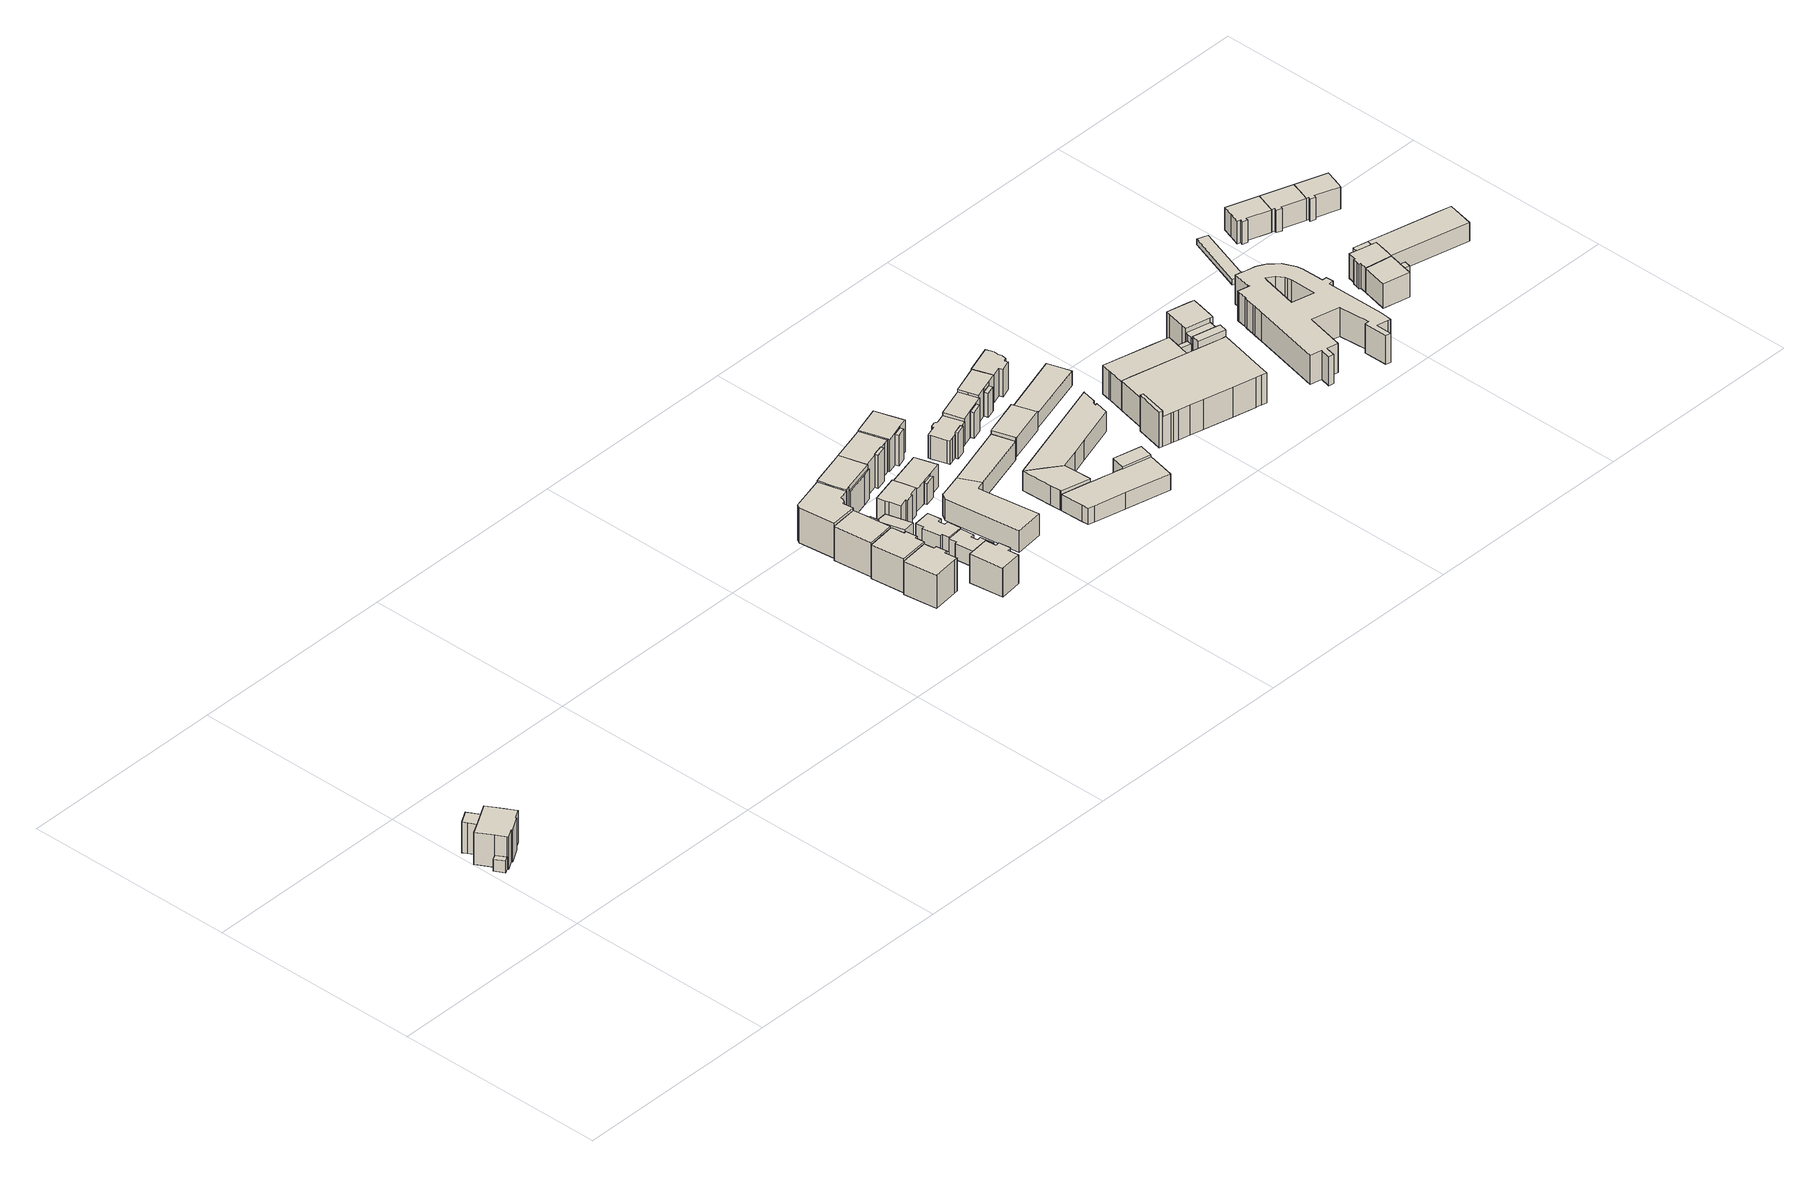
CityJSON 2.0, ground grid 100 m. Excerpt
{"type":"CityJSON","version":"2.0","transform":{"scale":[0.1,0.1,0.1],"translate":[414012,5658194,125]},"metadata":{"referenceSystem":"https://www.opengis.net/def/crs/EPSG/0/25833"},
"CityObjects":{
"building1":{"type":"Building","attributes":{"Gemeindeschluessel":14612000,"Geometrietyp2DReferenz":"3000","function":"31001_9998","roofType":"9999"},"children":["building1-1","building1-2","building1-3","building1-4"]},
"building1-1":{"type":"BuildingPart","attributes":{"Dachtyp_tdc":"tdcGableRoof","Dachneigung":14.6,"QualitaetDacherkennung":30,"Geometrietyp2DReferenz":"3000","measuredHeight":6.4,"roofType":"3100"},"parents":["building1"],"geometry":[{"type":"Solid","lod":"1","boundaries":[[[[0,1,2,3]],[[4,5,6,7]],[[3,5,4,0]],[[2,6,5,3]],[[1,7,6,2]],[[0,4,7,1]]]]}]},
"building1-2":{"type":"BuildingPart","attributes":{"Dachtyp_tdc":"tdcGableRoof","Dachneigung":14.92,"QualitaetDacherkennung":45,"Geometrietyp2DReferenz":"3000","measuredHeight":15.93,"roofType":"3100"},"parents":["building1"],"geometry":[{"type":"Solid","lod":"1","boundaries":[[[[8,9,10,11,12,13]],[[14,15,16,17,18,19]],[[13,15,14,8]],[[12,16,15,13]],[[11,17,16,12]],[[10,18,17,11]],[[9,19,18,10]],[[8,14,19,9]]]]}]},
"building1-3":{"type":"BuildingPart","attributes":{"Dachtyp_tdc":"tdcPolyFlatRoof","Dachneigung":5.23,"QualitaetDacherkennung":73,"Geometrietyp2DReferenz":"3000","measuredHeight":6.02,"roofType":"2100"},"parents":["building1"],"geometry":[{"type":"Solid","lod":"1","boundaries":[[[[20,21,22,23]],[[24,25,26,27]],[[23,25,24,20]],[[22,26,25,23]],[[21,27,26,22]],[[20,24,27,21]]]]}]},
"building1-4":{"type":"BuildingPart","attributes":{"Dachtyp_tdc":"tdcHipRoof","Dachneigung":15.31,"QualitaetDacherkennung":78,"Geometrietyp2DReferenz":"3000","measuredHeight":17.17,"roofType":"3200"},"parents":["building1"],"geometry":[{"type":"Solid","lod":"1","boundaries":[[[[28,29,30,31,32,33,34,35,36,37,38,39,40,41]],[[42,43,44,4,7,45,14,19,46,25,24,47,48,49]],[[41,43,42,28]],[[40,44,43,41]],[[39,4,44,40]],[[38,7,4,39]],[[37,45,7,38]],[[36,14,45,37]],[[35,19,14,36]],[[34,46,19,35]],[[33,25,46,34]],[[32,24,25,33]],[[31,47,24,32]],[[30,48,47,31]],[[29,49,48,30]],[[28,42,49,29]]]]}]},
"building2":{"type":"Building","attributes":{"Dachtyp_tdc":"tdcFreeFormRoof","Gemeindeschluessel":14612000,"Dachneigung":27.71,"QualitaetDacherkennung":75,"Geometrietyp2DReferenz":"3000","measuredHeight":18.83,"function":"31001_9998","roofType":"5000"},"geometry":[{"type":"Solid","lod":"1","boundaries":[[[[50,51,52,53,54,55,56,57,58,59,60,61]],[[62,63,64,65,66,67,68,69,70,71,72,73]],[[61,63,62,50]],[[60,64,63,61]],[[59,65,64,60]],[[58,66,65,59]],[[57,67,66,58]],[[56,68,67,57]],[[55,69,68,56]],[[54,70,69,55]],[[53,71,70,54]],[[52,72,71,53]],[[51,73,72,52]],[[50,62,73,51]]]]}]},
"building3":{"type":"Building","attributes":{"Dachtyp_tdc":"tdcFreeFormRoof","Gemeindeschluessel":14612000,"Dachneigung":34.75,"QualitaetDacherkennung":71,"Geometrietyp2DReferenz":"3000","measuredHeight":19.48,"function":"31001_9998","roofType":"5000"},"geometry":[{"type":"Solid","lod":"1","boundaries":[[[[74,75,76,77,78,79,80,81,82,83,84]],[[85,86,87,88,89,90,91,92,93,94,95]],[[84,86,85,74]],[[83,87,86,84]],[[82,88,87,83]],[[81,89,88,82]],[[80,90,89,81]],[[79,91,90,80]],[[78,92,91,79]],[[77,93,92,78]],[[76,94,93,77]],[[75,95,94,76]],[[74,85,95,75]]]]}]},
"building4":{"type":"Building","attributes":{"Gemeindeschluessel":14612000,"Geometrietyp2DReferenz":"3000","function":"31001_9998","roofType":"9999"},"children":["building4-1","building4-2"]},
"building4-1":{"type":"BuildingPart","attributes":{"Dachtyp_tdc":"tdcPolyFlatRoof","Dachneigung":37.12,"QualitaetDacherkennung":73,"Geometrietyp2DReferenz":"3000","measuredHeight":16.81,"roofType":"2100"},"parents":["building4"],"geometry":[{"type":"Solid","lod":"1","boundaries":[[[[96,97,98,99]],[[100,101,102,103]],[[99,101,100,96]],[[98,102,101,99]],[[97,103,102,98]],[[96,100,103,97]]]]}]},
"building4-2":{"type":"BuildingPart","attributes":{"Dachtyp_tdc":"tdcGableRoof","Dachneigung":33.73,"QualitaetDacherkennung":75,"Geometrietyp2DReferenz":"3000","measuredHeight":19.31,"roofType":"3100"},"parents":["building4"],"geometry":[{"type":"Solid","lod":"1","boundaries":[[[[104,105,106,107,108,109,110,111,112]],[[102,101,113,114,115,116,117,118,119]],[[111,101,102,112]],[[110,113,101,111]],[[109,114,113,110]],[[108,115,114,109]],[[107,116,115,108]],[[106,117,116,107]],[[105,118,117,106]],[[104,119,118,105]],[[112,102,119,104]]]]}]},
"building5":{"type":"Building","attributes":{"Dachtyp_tdc":"tdcFreeFormRoof","Gemeindeschluessel":14612000,"Dachneigung":11.23,"QualitaetDacherkennung":29,"Geometrietyp2DReferenz":"3000","measuredHeight":19.02,"function":"31001_9998","roofType":"5000"},"geometry":[{"type":"Solid","lod":"1","boundaries":[[[[120,121,122,123,124,125,126,127,128,129]],[[130,131,132,133,134,135,136,137,138,139]],[[129,131,130,120]],[[128,132,131,129]],[[127,133,132,128]],[[126,134,133,127]],[[125,135,134,126]],[[124,136,135,125]],[[123,137,136,124]],[[122,138,137,123]],[[121,139,138,122]],[[120,130,139,121]]]]}]},
"building6":{"type":"Building","attributes":{"Dachtyp_tdc":"tdcFreeFormRoof","Gemeindeschluessel":14612000,"Dachneigung":34.69,"QualitaetDacherkennung":78,"Geometrietyp2DReferenz":"3000","measuredHeight":16.88,"function":"31001_9998","roofType":"5000"},"geometry":[{"type":"Solid","lod":"1","boundaries":[[[[140,141,142,143,144,145,146,147,148,149,150]],[[151,152,153,154,155,156,157,158,159,160,161]],[[150,152,151,140]],[[149,153,152,150]],[[148,154,153,149]],[[147,155,154,148]],[[146,156,155,147]],[[145,157,156,146]],[[144,158,157,145]],[[143,159,158,144]],[[142,160,159,143]],[[141,161,160,142]],[[140,151,161,141]]]]}]},
"building7":{"type":"Building","attributes":{"Dachtyp_tdc":"tdcPolyFlatRoof","Gemeindeschluessel":14612000,"Dachneigung":3.79,"QualitaetDacherkennung":75,"Geometrietyp2DReferenz":"3000","measuredHeight":8.58,"function":"31001_9998","roofType":"2100"},"geometry":[{"type":"Solid","lod":"1","boundaries":[[[[162,163,164,165,166]],[[167,168,169,170,171]],[[166,168,167,162]],[[165,169,168,166]],[[164,170,169,165]],[[163,171,170,164]],[[162,167,171,163]]]]}]},
"building8":{"type":"Building","attributes":{"Dachtyp_tdc":"tdcPolyFlatRoof","Gemeindeschluessel":14612000,"Dachneigung":4.73,"QualitaetDacherkennung":90,"Geometrietyp2DReferenz":"3000","measuredHeight":8.33,"function":"31001_9998","roofType":"2100"},"geometry":[{"type":"Solid","lod":"1","boundaries":[[[[172,173,174,175,176,177,178,179,180,181,182,183,184]],[[185,186,187,188,189,190,191,192,193,194,195,196,197]],[[184,186,185,172]],[[183,187,186,184]],[[182,188,187,183]],[[181,189,188,182]],[[180,190,189,181]],[[179,191,190,180]],[[178,192,191,179]],[[177,193,192,178]],[[176,194,193,177]],[[175,195,194,176]],[[174,196,195,175]],[[173,197,196,174]],[[172,185,197,173]]]]}]},
"building9":{"type":"Building","attributes":{"Dachtyp_tdc":"tdcPolyFlatRoof","Gemeindeschluessel":14612000,"Dachneigung":3.02,"QualitaetDacherkennung":89,"Geometrietyp2DReferenz":"3000","measuredHeight":7.48,"function":"31001_9998","roofType":"2100"},"geometry":[{"type":"Solid","lod":"1","boundaries":[[[[198,199,200,201,202,203,204,205,206,207,208,209]],[[210,211,212,213,214,215,216,217,218,219,220,221]],[[209,211,210,198]],[[208,212,211,209]],[[207,213,212,208]],[[206,214,213,207]],[[205,215,214,206]],[[204,216,215,205]],[[203,217,216,204]],[[202,218,217,203]],[[201,219,218,202]],[[200,220,219,201]],[[199,221,220,200]],[[198,210,221,199]]]]}]},
"building10":{"type":"Building","attributes":{"Gemeindeschluessel":14612000,"Geometrietyp2DReferenz":"3000","function":"31001_9998","roofType":"9999"},"children":["building10-1","building10-2"]},
"building10-1":{"type":"BuildingPart","attributes":{"Dachtyp_tdc":"tdcGableRoof","Dachneigung":29.42,"QualitaetDacherkennung":59,"Geometrietyp2DReferenz":"3000","measuredHeight":18.87,"roofType":"3100"},"parents":["building10"],"geometry":[{"type":"Solid","lod":"1","boundaries":[[[[222,223,224,225,226,227,228,229,230]],[[231,232,233,234,235,236,237,238,239]],[[230,232,231,222]],[[229,233,232,230]],[[228,234,233,229]],[[227,235,234,228]],[[226,236,235,227]],[[225,237,236,226]],[[224,238,237,225]],[[223,239,238,224]],[[222,231,239,223]]]]}]},
"building10-2":{"type":"BuildingPart","attributes":{"Dachtyp_tdc":"tdcFreeFormRoof","Dachneigung":84.44,"QualitaetDacherkennung":26,"Geometrietyp2DReferenz":"3000","measuredHeight":16.92,"roofType":"5000"},"parents":["building10"],"geometry":[{"type":"Solid","lod":"1","boundaries":[[[[240,241,242,243,244]],[[231,239,245,246,247]],[[244,239,231,240]],[[243,245,239,244]],[[242,246,245,243]],[[241,247,246,242]],[[240,231,247,241]]]]}]},
"building11":{"type":"Building","attributes":{"Dachtyp_tdc":"tdcGableRoof","Gemeindeschluessel":14612000,"Dachneigung":36.99,"QualitaetDacherkennung":61,"Geometrietyp2DReferenz":"3000","measuredHeight":15.97,"function":"31001_9998","roofType":"3100"},"geometry":[{"type":"Solid","lod":"1","boundaries":[[[[248,249,250,251,252,253,254,255,256,257,258]],[[259,260,261,262,263,264,265,266,267,268,269]],[[258,260,259,248]],[[257,261,260,258]],[[256,262,261,257]],[[255,263,262,256]],[[254,264,263,255]],[[253,265,264,254]],[[252,266,265,253]],[[251,267,266,252]],[[250,268,267,251]],[[249,269,268,250]],[[248,259,269,249]]]]}]},
"building12":{"type":"Building","attributes":{"Dachtyp_tdc":"tdcFreeFormRoof","Gemeindeschluessel":14612000,"Dachneigung":31.8,"QualitaetDacherkennung":67,"Geometrietyp2DReferenz":"3000","measuredHeight":13,"function":"31001_9998","roofType":"5000"},"geometry":[{"type":"Solid","lod":"1","boundaries":[[[[270,271,272,273,274,275,276,277,278]],[[279,280,281,282,283,284,285,286,287]],[[278,280,279,270]],[[277,281,280,278]],[[276,282,281,277]],[[275,283,282,276]],[[274,284,283,275]],[[273,285,284,274]],[[272,286,285,273]],[[271,287,286,272]],[[270,279,287,271]]]]}]},
"building13":{"type":"Building","attributes":{"Gemeindeschluessel":14612000,"Geometrietyp2DReferenz":"3000","function":"31001_9998","roofType":"9999"},"children":["building13-1","building13-2"]},
"building13-1":{"type":"BuildingPart","attributes":{"Dachtyp_tdc":"tdcGableRoof","Dachneigung":28.5,"QualitaetDacherkennung":71,"Geometrietyp2DReferenz":"3000","measuredHeight":12.89,"roofType":"3100"},"parents":["building13"],"geometry":[{"type":"Solid","lod":"1","boundaries":[[[[288,289,290,291,292,293,294,295,296,297]],[[298,299,300,301,302,303,304,305,306,307]],[[297,299,298,288]],[[296,300,299,297]],[[295,301,300,296]],[[294,302,301,295]],[[293,303,302,294]],[[292,304,303,293]],[[291,305,304,292]],[[290,306,305,291]],[[289,307,306,290]],[[288,298,307,289]]]]}]},
"building13-2":{"type":"BuildingPart","attributes":{"Dachtyp_tdc":"tdcPolyFlatRoof","Dachneigung":26.51,"QualitaetDacherkennung":56,"Geometrietyp2DReferenz":"3000","measuredHeight":10.75,"roofType":"2100"},"parents":["building13"],"geometry":[{"type":"Solid","lod":"1","boundaries":[[[[308,309,310,311,312,313]],[[298,307,314,315,300,299]],[[313,307,298,308]],[[312,314,307,313]],[[311,315,314,312]],[[310,300,315,311]],[[309,299,300,310]],[[308,298,299,309]]]]}]},
"building14":{"type":"Building","attributes":{"Gemeindeschluessel":14612000,"Geometrietyp2DReferenz":"3000","function":"31001_9998","roofType":"9999"},"children":["building14-1","building14-2"]},
"building14-1":{"type":"BuildingPart","attributes":{"Dachtyp_tdc":"tdcGableRoof","Dachneigung":31.23,"QualitaetDacherkennung":61,"Geometrietyp2DReferenz":"3000","measuredHeight":17.95,"roofType":"3100"},"parents":["building14"],"geometry":[{"type":"Solid","lod":"1","boundaries":[[[[316,317,318,319,320,321,226,322,224,323,324,325]],[[326,327,328,329,330,331,332,333,334,335,336,337]],[[325,327,326,316]],[[324,328,327,325]],[[323,329,328,324]],[[224,330,329,323]],[[322,331,330,224]],[[226,332,331,322]],[[321,333,332,226]],[[320,334,333,321]],[[319,335,334,320]],[[318,336,335,319]],[[317,337,336,318]],[[316,326,337,317]]]]}]},
"building14-2":{"type":"BuildingPart","attributes":{"Dachtyp_tdc":"tdcPolyFlatRoof","Dachneigung":24.65,"QualitaetDacherkennung":40,"Geometrietyp2DReferenz":"3000","measuredHeight":17.09,"roofType":"2100"},"parents":["building14"],"geometry":[{"type":"Solid","lod":"1","boundaries":[[[[338,339,340,341,342]],[[343,329,328,327,344]],[[342,329,343,338]],[[341,328,329,342]],[[340,327,328,341]],[[339,344,327,340]],[[338,343,344,339]]]]}]},
"building15":{"type":"Building","attributes":{"Gemeindeschluessel":14612000,"Geometrietyp2DReferenz":"3000","function":"31001_9998","roofType":"9999"},"children":["building15-1","building15-2"]},
"building15-1":{"type":"BuildingPart","attributes":{"Dachtyp_tdc":"tdcFreeFormRoof","Dachneigung":59.04,"QualitaetDacherkennung":19,"Geometrietyp2DReferenz":"3000","measuredHeight":16.16,"roofType":"5000"},"parents":["building15"],"geometry":[{"type":"Solid","lod":"1","boundaries":[[[[345,346,347,348]],[[349,350,351,352]],[[348,350,349,345]],[[347,351,350,348]],[[346,352,351,347]],[[345,349,352,346]]]]}]},
"building15-2":{"type":"BuildingPart","attributes":{"Dachtyp_tdc":"tdcGableRoof","Dachneigung":30.2,"QualitaetDacherkennung":64,"Geometrietyp2DReferenz":"3000","measuredHeight":18.05,"roofType":"3100"},"parents":["building15"],"geometry":[{"type":"Solid","lod":"1","boundaries":[[[[353,354,355,356,357,358,359,360,361]],[[352,362,363,364,365,366,367,368,349]],[[361,352,349,353]],[[360,362,352,361]],[[359,363,362,360]],[[358,364,363,359]],[[357,365,364,358]],[[356,366,365,357]],[[355,367,366,356]],[[354,368,367,355]],[[353,349,368,354]]]]}]},
"building16":{"type":"Building","attributes":{"Dachtyp_tdc":"tdcGableRoof","Gemeindeschluessel":14612000,"Dachneigung":36.11,"QualitaetDacherkennung":71,"Geometrietyp2DReferenz":"3000","measuredHeight":11.38,"function":"31001_9998","roofType":"3100"},"geometry":[{"type":"Solid","lod":"1","boundaries":[[[[271,270,369,370]],[[371,372,373,374]],[[370,372,371,271]],[[369,373,372,370]],[[270,374,373,369]],[[271,371,374,270]]]]}]},
"building17":{"type":"Building","attributes":{"Gemeindeschluessel":14612000,"Geometrietyp2DReferenz":"3000","function":"31001_9998","roofType":"9999"},"children":["building17-1","building17-2"]},
"building17-1":{"type":"BuildingPart","attributes":{"Dachtyp_tdc":"tdcCutGableRoof","Dachneigung":0.158,"QualitaetDacherkennung":64,"Geometrietyp2DReferenz":"3000","measuredHeight":13.22,"roofType":"9999"},"parents":["building17"],"geometry":[{"type":"Solid","lod":"1","boundaries":[[[[375,376,377,378,379,380,381,382,383,384,385,386,387,388,389,390,391,392]],[[393,394,395,396,397,398,399,400,401,402,403,404,405,406,407,408,409,410]],[[392,394,393,375]],[[391,395,394,392]],[[390,396,395,391]],[[389,397,396,390]],[[388,398,397,389]],[[387,399,398,388]],[[386,400,399,387]],[[385,401,400,386]],[[384,402,401,385]],[[383,403,402,384]],[[382,404,403,383]],[[381,405,404,382]],[[380,406,405,381]],[[379,407,406,380]],[[378,408,407,379]],[[377,409,408,378]],[[376,410,409,377]],[[375,393,410,376]]]]}]},
"building17-2":{"type":"BuildingPart","attributes":{"Dachtyp_tdc":"tdcPolyFlatRoof","Dachneigung":5.54,"QualitaetDacherkennung":48,"Geometrietyp2DReferenz":"3000","measuredHeight":12.88,"roofType":"2100"},"parents":["building17"],"geometry":[{"type":"Solid","lod":"1","boundaries":[[[[411,412,413,414]],[[415,406,405,416]],[[414,406,415,411]],[[413,405,406,414]],[[412,416,405,413]],[[411,415,416,412]]]]}]},
"building18":{"type":"Building","attributes":{"Gemeindeschluessel":14612000,"Geometrietyp2DReferenz":"3000","function":"31001_2000","roofType":"9999"},"children":["building18-1","building18-2","building18-3"]},
"building18-1":{"type":"BuildingPart","attributes":{"Dachtyp_tdc":"tdcGableRoof","Dachneigung":12.13,"QualitaetDacherkennung":40,"Geometrietyp2DReferenz":"3000","measuredHeight":9.93,"roofType":"3100"},"parents":["building18"],"geometry":[{"type":"Solid","lod":"1","boundaries":[[[[417,418,419,420]],[[421,422,423,424]],[[420,422,421,417]],[[419,423,422,420]],[[418,424,423,419]],[[417,421,424,418]]]]}]},
"building18-2":{"type":"BuildingPart","attributes":{"Dachtyp_tdc":"tdcGableRoof","Dachneigung":10.04,"QualitaetDacherkennung":26,"Geometrietyp2DReferenz":"3000","measuredHeight":10.28,"roofType":"3100"},"parents":["building18"],"geometry":[{"type":"Solid","lod":"1","boundaries":[[[[425,426,427,428,429,430,431,432,433,434,435,436,437,438,439]],[[440,441,442,443,444,445,446,447,448,421,424,449,450,451,452]],[[439,441,440,425]],[[438,442,441,439]],[[437,443,442,438]],[[436,444,443,437]],[[435,445,444,436]],[[434,446,445,435]],[[433,447,446,434]],[[432,448,447,433]],[[431,421,448,432]],[[430,424,421,431]],[[429,449,424,430]],[[428,450,449,429]],[[427,451,450,428]],[[426,452,451,427]],[[425,440,452,426]]]]}]},
"building18-3":{"type":"BuildingPart","attributes":{"Dachtyp_tdc":"tdcFreeFormRoof","Dachneigung":12.19,"QualitaetDacherkennung":42,"Geometrietyp2DReferenz":"3000","measuredHeight":10.51,"roofType":"5000"},"parents":["building18"],"geometry":[{"type":"Solid","lod":"1","boundaries":[[[[453,454,455,456,457,458,459,460,461]],[[462,463,464,465,466,467,443,442,441]],[[461,463,462,453]],[[460,464,463,461]],[[459,465,464,460]],[[458,466,465,459]],[[457,467,466,458]],[[456,443,467,457]],[[455,442,443,456]],[[454,441,442,455]],[[453,462,441,454]]]]}]},
"building19":{"type":"Building","attributes":{"Gemeindeschluessel":14612000,"Geometrietyp2DReferenz":"3000","function":"31001_9998","roofType":"9999"},"children":["building19-1","building19-2"]},
"building19-1":{"type":"BuildingPart","attributes":{"Dachtyp_tdc":"tdcPolyFlatRoof","Dachneigung":5.57,"QualitaetDacherkennung":61,"Geometrietyp2DReferenz":"3000","measuredHeight":12.91,"roofType":"2100"},"parents":["building19"],"geometry":[{"type":"Solid","lod":"1","boundaries":[[[[468,469,470,471]],[[472,473,474,475]],[[471,473,472,468]],[[470,474,473,471]],[[469,475,474,470]],[[468,472,475,469]]]]}]},
"building19-2":{"type":"BuildingPart","attributes":{"Dachtyp_tdc":"tdcPolyFlatRoof","Dachneigung":0,"QualitaetDacherkennung":63,"Geometrietyp2DReferenz":"3000","measuredHeight":13.16,"roofType":"1000"},"parents":["building19"],"geometry":[{"type":"Solid","lod":"1","boundaries":[[[[476,477,478,479,480,481,482,483,484]],[[400,485,486,487,488,474,473,489,403]],[[484,485,400,476]],[[483,486,485,484]],[[482,487,486,483]],[[481,488,487,482]],[[480,474,488,481]],[[479,473,474,480]],[[478,489,473,479]],[[477,403,489,478]],[[476,400,403,477]]]]}]},
"building20":{"type":"Building","attributes":{"Dachtyp_tdc":"tdcFreeFormRoof","Gemeindeschluessel":14612000,"Dachneigung":10.37,"QualitaetDacherkennung":35,"Geometrietyp2DReferenz":"3000","measuredHeight":10.5,"function":"31001_2000","roofType":"5000"},"geometry":[{"type":"Solid","lod":"1","boundaries":[[[[461,459,490,491,492,493,494,495,496,497,498]],[[463,499,500,501,502,503,504,505,506,507,465]],[[498,499,463,461]],[[497,500,499,498]],[[496,501,500,497]],[[495,502,501,496]],[[494,503,502,495]],[[493,504,503,494]],[[492,505,504,493]],[[491,506,505,492]],[[490,507,506,491]],[[459,465,507,490]],[[461,463,465,459]]]]}]},
"building21":{"type":"Building","attributes":{"Dachtyp_tdc":"tdcFreeFormRoof","Gemeindeschluessel":14612000,"Dachneigung":34.58,"QualitaetDacherkennung":90,"Geometrietyp2DReferenz":"3000","measuredHeight":11.32,"function":"31001_9998","roofType":"5000"},"geometry":[{"type":"Solid","lod":"1","boundaries":[[[[508,509,510,511,512,513]],[[514,515,516,517,518,519]],[[513,515,514,508]],[[512,516,515,513]],[[511,517,516,512]],[[510,518,517,511]],[[509,519,518,510]],[[508,514,519,509]]]]}]},
"building22":{"type":"Building","attributes":{"Gemeindeschluessel":14612000,"Geometrietyp2DReferenz":"3000","function":"31001_9998","roofType":"9999"},"children":["building22-1","building22-2"]},
"building22-1":{"type":"BuildingPart","attributes":{"Dachtyp_tdc":"tdcPolyFlatRoof","Dachneigung":30.31,"QualitaetDacherkennung":57,"Geometrietyp2DReferenz":"3000","measuredHeight":12.65,"roofType":"2100"},"parents":["building22"],"geometry":[{"type":"Solid","lod":"1","boundaries":[[[[520,521,522,523]],[[524,525,526,527]],[[522,525,524,523]],[[521,526,525,522]],[[520,527,526,521]],[[523,524,527,520]]]]}]},
"building22-2":{"type":"BuildingPart","attributes":{"Dachtyp_tdc":"tdcGableRoof","Dachneigung":30.64,"QualitaetDacherkennung":62,"Geometrietyp2DReferenz":"3000","measuredHeight":15.41,"roofType":"3100"},"parents":["building22"],"geometry":[{"type":"Solid","lod":"1","boundaries":[[[[528,529,530,531,532,533,534,535]],[[527,536,537,538,539,540,541,524]],[[535,527,524,528]],[[534,536,527,535]],[[533,537,536,534]],[[532,538,537,533]],[[531,539,538,532]],[[530,540,539,531]],[[529,541,540,530]],[[528,524,541,529]]]]}]},
"building23":{"type":"Building","attributes":{"Gemeindeschluessel":14612000,"Dachtyp_tdc":"tdcFreeFormRoof","Dachneigung":33.3,"QualitaetDacherkennung":54,"Geometrietyp2DReferenz":"3000","measuredHeight":16.06,"function":"31001_9998","roofType":"5000"},"geometry":[{"type":"Solid","lod":"1","boundaries":[[[[542,543,544,545,546,547,548,549,550,551,552,553,554]],[[555,556,557,558,559,560,561,562,563,564,565,566,567]],[[554,556,555,542]],[[553,557,556,554]],[[552,558,557,553]],[[551,559,558,552]],[[550,560,559,551]],[[549,561,560,550]],[[548,562,561,549]],[[547,563,562,548]],[[546,564,563,547]],[[545,565,564,546]],[[544,566,565,545]],[[543,567,566,544]],[[542,555,567,543]]]]}]},
"building24":{"type":"Building","attributes":{"Dachtyp_tdc":"tdcGableAndHippedGRoof","Gemeindeschluessel":14612000,"Dachneigung":38.12,"QualitaetDacherkennung":78,"Geometrietyp2DReferenz":"3000","measuredHeight":9.57,"function":"31001_9998","roofType":"9999"},"geometry":[{"type":"Solid","lod":"1","boundaries":[[[[568,569,570,571]],[[572,573,574,575]],[[571,573,572,568]],[[570,574,573,571]],[[569,575,574,570]],[[568,572,575,569]]]]}]},
"building25":{"type":"Building","attributes":{"Gemeindeschluessel":14612000,"Geometrietyp2DReferenz":"3000","function":"31001_2000","roofType":"9999"},"children":["building25-1","building25-2","building25-3","building25-4","building25-5","building25-6","building25-7"]},
"building25-1":{"type":"BuildingPart","attributes":{"Dachtyp_tdc":"tdcTentRoof","Dachneigung":14.97,"QualitaetDacherkennung":87,"Geometrietyp2DReferenz":"3000","measuredHeight":20.25,"roofType":"3500"},"parents":["building25"],"geometry":[{"type":"Solid","lod":"1","boundaries":[[[[576,577,578,579,580,581,582,583,584,585,586]],[[587,588,589,590,591,592,593,594,595,596,597]],[[586,588,587,576]],[[585,589,588,586]],[[584,590,589,585]],[[583,591,590,584]],[[582,592,591,583]],[[581,593,592,582]],[[580,594,593,581]],[[579,595,594,580]],[[578,596,595,579]],[[577,597,596,578]],[[576,587,597,577]]]]}]},
"building25-2":{"type":"BuildingPart","attributes":{"Dachtyp_tdc":"tdcPolyFlatRoof","Dachneigung":0,"QualitaetDacherkennung":42,"Geometrietyp2DReferenz":"3000","measuredHeight":14.44,"roofType":"1000"},"parents":["building25"],"geometry":[{"type":"Solid","lod":"1","boundaries":[[[[598,599,600,601,602,603,604,605,606,607,608,609]],[[610,611,612,613,614,615,616,617,618,619,620,621]],[[609,610,621,598]],[[608,611,610,609]],[[607,612,611,608]],[[606,613,612,607]],[[605,614,613,606]],[[604,615,614,605]],[[603,616,615,604]],[[602,617,616,603]],[[601,618,617,602]],[[600,619,618,601]],[[599,620,619,600]],[[598,621,620,599]]]]}]},
"building25-3":{"type":"BuildingPart","attributes":{"Dachtyp_tdc":"tdcHipAndGableRoof","Dachneigung":10.66,"QualitaetDacherkennung":17,"Geometrietyp2DReferenz":"3000","measuredHeight":18.09,"roofType":"5000"},"parents":["building25"],"geometry":[{"type":"Solid","lod":"1","boundaries":[[[[622,623,624,625,626,627,628]],[[629,630,631,587,597,632,633]],[[628,630,629,622]],[[627,631,630,628]],[[626,587,631,627]],[[625,597,587,626]],[[624,632,597,625]],[[623,633,632,624]],[[622,629,633,623]]]]}]},
"building25-4":{"type":"BuildingPart","attributes":{"Dachtyp_tdc":"tdcCutGableRoof","Dachneigung":0.089,"QualitaetDacherkennung":14,"Geometrietyp2DReferenz":"3000","measuredHeight":18.5,"roofType":"9999"},"parents":["building25"],"geometry":[{"type":"Solid","lod":"1","boundaries":[[[[634,635,636,637,638,639,640,641,642,643,644,645,646,647,648,649,650,651,652,653]],[[654,655,656,657,658,659,660,661,613,662,612,663,664,665,666,667,668,669,670,671]],[[653,655,654,634]],[[652,656,655,653]],[[651,657,656,652]],[[650,658,657,651]],[[649,659,658,650]],[[648,660,659,649]],[[647,661,660,648]],[[646,613,661,647]],[[645,662,613,646]],[[644,612,662,645]],[[643,663,612,644]],[[642,664,663,643]],[[641,665,664,642]],[[640,666,665,641]],[[639,667,666,640]],[[638,668,667,639]],[[637,669,668,638]],[[636,670,669,637]],[[635,671,670,636]],[[634,654,671,635]]]]}]},
"building25-5":{"type":"BuildingPart","attributes":{"Dachtyp_tdc":"tdcGableRoof","Dachneigung":11.44,"QualitaetDacherkennung":71,"Geometrietyp2DReferenz":"3000","measuredHeight":14.04,"roofType":"3100"},"parents":["building25"],"geometry":[{"type":"Solid","lod":"1","boundaries":[[[[672,673,674,675]],[[610,621,631,630]],[[675,610,630,672]],[[674,621,610,675]],[[673,631,621,674]],[[672,630,631,673]]]]}]},
"building25-6":{"type":"BuildingPart","attributes":{"Dachtyp_tdc":"tdcPolyFlatRoof","Dachneigung":14.62,"QualitaetDacherkennung":76,"Geometrietyp2DReferenz":"3000","measuredHeight":18.22,"roofType":"2100"},"parents":["building25"],"geometry":[{"type":"Solid","lod":"1","boundaries":[[[[676,677,678,679]],[[680,661,660,681]],[[679,661,680,676]],[[678,660,661,679]],[[677,681,660,678]],[[676,680,681,677]]]]}]},
"building25-7":{"type":"BuildingPart","attributes":{"Dachtyp_tdc":"tdcPolyFlatRoof","Dachneigung":14.36,"QualitaetDacherkennung":64,"Geometrietyp2DReferenz":"3000","measuredHeight":18.89,"roofType":"2100"},"parents":["building25"],"geometry":[{"type":"Solid","lod":"1","boundaries":[[[[682,683,684,685,686,687]],[[632,688,665,663,689,629]],[[687,688,632,682]],[[686,665,688,687]],[[685,663,665,686]],[[684,689,663,685]],[[683,629,689,684]],[[682,632,629,683]]]]}]},
"building26":{"type":"Building","attributes":{"Dachtyp_tdc":"tdcPolyFlatRoof","Gemeindeschluessel":14612000,"Dachneigung":0,"QualitaetDacherkennung":41,"Geometrietyp2DReferenz":"3000","measuredHeight":14.64,"function":"31001_2000","roofType":"1000"},"geometry":[{"type":"Solid","lod":"1","boundaries":[[[[690,691,692,693,694,695,696,697,698,699,700,701,702,703,704,705,706,707,708,709,710,711,712,713,714,715,716,717,718,719,720,721,722,723,724,725,726,727,728,729,730],[731,732,733,734,735,736,737,738]],[[739,740,741,742,743,744,745,746,747,748,749,750,751,752,753,754,755,756,757,758,759,760,761,762,763,764,765,766,767,768,769,770,771,772,773,774,775,776,777,778,779],[780,781,782,783,784,785,786,787]],[[730,740,739,690]],[[729,741,740,730]],[[728,742,741,729]],[[727,743,742,728]],[[726,744,743,727]],[[725,745,744,726]],[[724,746,745,725]],[[723,747,746,724]],[[722,748,747,723]],[[721,749,748,722]],[[720,750,749,721]],[[719,751,750,720]],[[718,752,751,719]],[[717,753,752,718]],[[716,754,753,717]],[[715,755,754,716]],[[714,756,755,715]],[[713,757,756,714]],[[712,758,757,713]],[[711,759,758,712]],[[710,760,759,711]],[[709,761,760,710]],[[708,762,761,709]],[[707,763,762,708]],[[706,764,763,707]],[[705,765,764,706]],[[704,766,765,705]],[[703,767,766,704]],[[702,768,767,703]],[[701,769,768,702]],[[700,770,769,701]],[[699,771,770,700]],[[698,772,771,699]],[[697,773,772,698]],[[696,774,773,697]],[[695,775,774,696]],[[694,776,775,695]],[[693,777,776,694]],[[692,778,777,693]],[[691,779,778,692]],[[690,739,779,691]],[[738,781,780,731]],[[737,782,781,738]],[[736,783,782,737]],[[735,784,783,736]],[[734,785,784,735]],[[733,786,785,734]],[[732,787,786,733]],[[731,780,787,732]]]]}]},
"building27":{"type":"Building","attributes":{"Dachtyp_tdc":"tdcPolyFlatRoof","Gemeindeschluessel":14612000,"Dachneigung":3.83,"QualitaetDacherkennung":73,"Geometrietyp2DReferenz":"3000","measuredHeight":2.95,"function":"31001_2463","roofType":"2100"},"geometry":[{"type":"Solid","lod":"1","boundaries":[[[[788,789,790,791]],[[792,793,794,795]],[[791,793,792,788]],[[790,794,793,791]],[[789,795,794,790]],[[788,792,795,789]]]]}]},
"building28":{"type":"Building","attributes":{"Gemeindeschluessel":14612000,"Geometrietyp2DReferenz":"3000","function":"31001_9998","roofType":"9999"},"children":["building28-1","building28-2"]},
"building28-1":{"type":"BuildingPart","attributes":{"Dachtyp_tdc":"tdcHipAndGableRoof","Dachneigung":10.05,"QualitaetDacherkennung":91,"Geometrietyp2DReferenz":"3000","measuredHeight":12.75,"roofType":"5000"},"parents":["building28"],"geometry":[{"type":"Solid","lod":"1","boundaries":[[[[796,797,798,799,800,801,802,803]],[[804,805,806,807,808,809,810,811]],[[803,805,804,796]],[[802,806,805,803]],[[801,807,806,802]],[[800,808,807,801]],[[799,809,808,800]],[[798,810,809,799]],[[797,811,810,798]],[[796,804,811,797]]]]}]},
"building28-2":{"type":"BuildingPart","attributes":{"Dachtyp_tdc":"tdcPolyFlatRoof","Dachneigung":11.76,"QualitaetDacherkennung":39,"Geometrietyp2DReferenz":"3000","measuredHeight":11.65,"roofType":"2100"},"parents":["building28"],"geometry":[{"type":"Solid","lod":"1","boundaries":[[[[812,813,814,815,816]],[[817,807,806,805,818]],[[816,807,817,812]],[[815,806,807,816]],[[814,805,806,815]],[[813,818,805,814]],[[812,817,818,813]]]]}]},
"building29":{"type":"Building","attributes":{"Dachtyp_tdc":"tdcPolyFlatRoof","Gemeindeschluessel":14612000,"Dachneigung":6.87,"QualitaetDacherkennung":53,"Geometrietyp2DReferenz":"3000","measuredHeight":13.24,"function":"31001_9998","roofType":"2100"},"geometry":[{"type":"Solid","lod":"1","boundaries":[[[[819,820,821,822,823,824,825,826,827,828,829]],[[830,831,832,833,834,835,836,837,838,804,810]],[[829,831,830,819]],[[828,832,831,829]],[[827,833,832,828]],[[826,834,833,827]],[[825,835,834,826]],[[824,836,835,825]],[[823,837,836,824]],[[822,838,837,823]],[[821,804,838,822]],[[820,810,804,821]],[[819,830,810,820]]]]}]},
"building30":{"type":"Building","attributes":{"Dachtyp_tdc":"tdcGableRoof","Gemeindeschluessel":14612000,"Dachneigung":36.44,"QualitaetDacherkennung":72,"Geometrietyp2DReferenz":"3000","measuredHeight":13.57,"function":"31001_9998","roofType":"3100"},"geometry":[{"type":"Solid","lod":"1","boundaries":[[[[839,840,841,842,843,844,845,846,847,848]],[[849,850,851,852,853,854,855,856,857,858]],[[848,850,849,839]],[[847,851,850,848]],[[846,852,851,847]],[[845,853,852,846]],[[844,854,853,845]],[[843,855,854,844]],[[842,856,855,843]],[[841,857,856,842]],[[840,858,857,841]],[[839,849,858,840]]]]}]},
"building31":{"type":"Building","attributes":{"Dachtyp_tdc":"tdcGableRoof","Gemeindeschluessel":14612000,"Dachneigung":36.74,"QualitaetDacherkennung":84,"Geometrietyp2DReferenz":"3000","measuredHeight":13.57,"function":"31001_9998","roofType":"3100"},"geometry":[{"type":"Solid","lod":"1","boundaries":[[[[859,860,861,862,863,840,839,848,864,865]],[[866,867,868,869,870,871,872,873,874,875]],[[865,867,866,859]],[[864,868,867,865]],[[848,869,868,864]],[[839,870,869,848]],[[840,871,870,839]],[[863,872,871,840]],[[862,873,872,863]],[[861,874,873,862]],[[860,875,874,861]],[[859,866,875,860]]]]}]},
"building32":{"type":"Building","attributes":{"Gemeindeschluessel":14612000,"Geometrietyp2DReferenz":"3000","function":"31001_9998","roofType":"9999"},"children":["building32-1","building32-2","building32-3","building32-4"]},
"building32-1":{"type":"BuildingPart","attributes":{"Dachtyp_tdc":"tdcHipAndGableRoof","Dachneigung":10.01,"QualitaetDacherkennung":87,"Geometrietyp2DReferenz":"3000","measuredHeight":9.9,"roofType":"5000"},"parents":["building32"],"geometry":[{"type":"Solid","lod":"1","boundaries":[[[[876,877,878,879,880,881,882,883,884,885]],[[886,887,888,889,890,891,892,893,894,895]],[[885,887,886,876]],[[884,888,887,885]],[[883,889,888,884]],[[882,890,889,883]],[[881,891,890,882]],[[880,892,891,881]],[[879,893,892,880]],[[878,894,893,879]],[[877,895,894,878]],[[876,886,895,877]]]]}]},
"building32-2":{"type":"BuildingPart","attributes":{"Dachtyp_tdc":"tdcPolyFlatRoof","Dachneigung":8.38,"QualitaetDacherkennung":56,"Geometrietyp2DReferenz":"3000","measuredHeight":9.63,"roofType":"2100"},"parents":["building32"],"geometry":[{"type":"Solid","lod":"1","boundaries":[[[[896,897,898,899]],[[886,900,901,887]],[[899,900,886,896]],[[898,901,900,899]],[[897,887,901,898]],[[896,886,887,897]]]]}]},
"building32-3":{"type":"BuildingPart","attributes":{"Dachtyp_tdc":"tdcPolyFlatRoof","Dachneigung":29.79,"QualitaetDacherkennung":41,"Geometrietyp2DReferenz":"3000","measuredHeight":3.95,"roofType":"2100"},"parents":["building32"],"geometry":[{"type":"Solid","lod":"1","boundaries":[[[[902,903,904,905]],[[888,906,907,889]],[[904,906,888,905]],[[903,907,906,904]],[[902,889,907,903]],[[905,888,889,902]]]]}]},
"building32-4":{"type":"BuildingPart","attributes":{"Dachtyp_tdc":"tdcPolyFlatRoof","Dachneigung":24.27,"QualitaetDacherkennung":39,"Geometrietyp2DReferenz":"3000","measuredHeight":3.78,"roofType":"2100"},"parents":["building32"],"geometry":[{"type":"Solid","lod":"1","boundaries":[[[[908,909,910,911]],[[890,912,913,891]],[[911,912,890,908]],[[910,913,912,911]],[[909,891,913,910]],[[908,890,891,909]]]]}]},
"building33":{"type":"Building","attributes":{"Dachtyp_tdc":"tdcGableRoof","Gemeindeschluessel":14612000,"Dachneigung":36.92,"QualitaetDacherkennung":85,"Geometrietyp2DReferenz":"3000","measuredHeight":13.55,"function":"31001_9998","roofType":"3100"},"geometry":[{"type":"Solid","lod":"1","boundaries":[[[[914,915,916,917,918,863,919,861,920,921]],[[922,923,924,874,925,872,926,927,928,929]],[[921,923,922,914]],[[920,924,923,921]],[[861,874,924,920]],[[919,925,874,861]],[[863,872,925,919]],[[918,926,872,863]],[[917,927,926,918]],[[916,928,927,917]],[[915,929,928,916]],[[914,922,929,915]]]]}]}
},
"vertices":[
[75,445,64],[49,490,64],[26,477,64],[51,432,64],[75,445,4],[51,432,4],[26,477,4],[49,490,4],
[62,594,158],[119,627,158],[100,661,158],[87,683,158],[30,650,158],[42,628,158],[62,594,4],[42,628,4],[30,650,4],[87,683,4],[100,661,4],[119,627,4],
[228,534,63],[251,547,63],[225,592,63],[202,579,63],[228,534,4],[202,579,4],[225,592,4],[251,547,4],
[122,460,165],[192,501,165],[190,505,165],[231,529,165],[228,534,165],[202,579,165],[161,651,165],[119,627,165],[62,594,165],[7,563,165],[49,490,165],[75,445,165],[77,440,165],[120,465,165],[122,460,4],[120,465,4],[77,440,4],[7,563,4],[161,651,4],[231,529,4],[190,505,4],[192,501,4],
[2455,315,193],[2577,330,193],[2593,331,193],[2585,391,193],[2599,393,193],[2592,444,193],[2578,442,193],[2577,451,193],[2576,458,193],[2575,466,193],[2572,489,193],[2434,473,193],[2455,315,27],[2434,473,27],[2572,489,27],[2575,466,27],[2576,458,27],[2577,451,27],[2578,442,27],[2592,444,27],[2599,393,27],[2585,391,27],[2593,331,27],[2577,330,27],
[2579,534,204],[2572,588,204],[2560,586,204],[2553,645,204],[2545,647,204],[2415,630,204],[2434,473,204],[2572,489,204],[2569,514,204],[2568,521,204],[2567,532,204],[2579,534,35],[2567,532,35],[2568,521,35],[2569,514,35],[2572,489,35],[2434,473,35],[2415,630,35],[2545,647,35],[2553,645,35],[2560,586,35],[2572,588,35],
[2553,718,205],[2548,759,205],[2532,757,205],[2537,716,205],[2553,718,43],[2537,716,43],[2532,757,43],[2548,759,43],
[2523,827,214],[2520,826,214],[2459,819,214],[2394,812,214],[2415,630,214],[2481,639,214],[2545,647,214],[2537,716,214],[2532,757,214],[2545,647,43],[2481,639,43],[2415,630,43],[2394,812,43],[2459,819,43],[2520,826,43],[2523,827,43],
[2535,895,228],[2535,906,228],[2582,918,228],[2548,1045,228],[2386,1002,228],[2374,983,228],[2394,812,228],[2520,826,228],[2514,877,228],[2524,878,228],[2535,895,54],[2524,878,54],[2514,877,54],[2520,826,54],[2394,812,54],[2374,983,54],[2386,1002,54],[2548,1045,54],[2582,918,54],[2535,906,54],
[2677,341,160],[2698,181,160],[2701,181,160],[2805,194,160],[2799,243,160],[2812,245,160],[2817,251,160],[2810,305,160],[2790,302,160],[2785,354,160],[2762,351,160],[2677,341,16],[2762,351,16],[2785,354,16],[2790,302,16],[2810,305,16],[2817,251,16],[2812,245,16],[2799,243,16],[2805,194,16],[2701,181,16],[2698,181,16],
[2611,785,132],[2646,660,132],[2702,667,132],[2688,720,132],[2669,788,132],[2611,785,48],[2669,788,48],[2688,720,48],[2702,667,48],[2646,660,48],
[2812,422,113],[2808,453,113],[2826,455,113],[2819,519,113],[2740,510,113],[2745,474,113],[2735,472,113],[2746,383,113],[2757,385,113],[2762,351,113],[2785,354,113],[2839,360,113],[2830,425,113],[2812,422,33],[2830,425,33],[2839,360,33],[2785,354,33],[2762,351,33],[2757,385,33],[2746,383,33],[2735,472,33],[2745,474,33],[2740,510,33],[2819,519,33],[2826,455,33],[2808,453,33],
[2793,581,119],[2789,613,119],[2807,614,119],[2800,679,119],[2719,669,119],[2725,631,119],[2712,630,119],[2724,541,119],[2736,543,119],[2740,510,119],[2819,519,119],[2811,583,119],[2793,581,46],[2811,583,46],[2819,519,46],[2740,510,46],[2736,543,46],[2724,541,46],[2712,630,46],[2725,631,46],[2719,669,46],[2800,679,46],[2807,614,46],[2789,613,46],
[2602,924,235],[2759,966,235],[2759,969,235],[2744,1025,235],[2726,1095,235],[2684,1083,235],[2548,1045,235],[2566,976,235],[2582,918,235],[2602,924,66],[2582,918,66],[2566,976,66],[2548,1045,66],[2684,1083,66],[2726,1095,66],[2744,1025,66],[2759,969,66],[2759,966,66],
[2602,924,216],[2604,916,216],[2721,948,216],[2761,959,216],[2759,966,216],[2761,959,66],[2721,948,66],[2604,916,66],
[2770,735,199],[2768,742,199],[2814,755,199],[2801,805,199],[2787,859,199],[2659,826,199],[2669,788,199],[2673,771,199],[2688,720,199],[2729,733,199],[2731,725,199],[2770,735,61],[2731,725,61],[2729,733,61],[2688,720,61],[2673,771,61],[2669,788,61],[2659,826,61],[2787,859,61],[2801,805,61],[2814,755,61],[2768,742,61],
[3044,608,173],[2996,703,173],[2887,673,173],[2882,674,173],[2864,645,173],[2909,287,173],[3045,303,173],[3009,555,173],[3004,594,173],[3044,608,64],[3004,594,64],[3009,555,64],[3045,303,64],[2909,287,64],[2864,645,64],[2882,674,64],[2887,673,64],[2996,703,64],
[2927,784,189],[2927,782,189],[2994,801,189],[2976,859,189],[2963,905,189],[2787,859,189],[2799,813,189],[2814,755,189],[2875,769,189],[2875,770,189],[2927,784,77],[2875,770,77],[2875,769,77],[2814,755,77],[2799,813,77],[2787,859,77],[2963,905,77],[2976,859,77],[2994,801,77],[2927,782,77],
[2927,784,181],[2875,770,181],[2875,769,181],[2879,756,181],[2930,770,181],[2927,782,181],[2930,770,77],[2879,756,77],
[2872,1001,235],[2907,1010,235],[2931,1017,235],[2913,1078,235],[2894,1142,235],[2870,1135,235],[2742,1031,235],[2822,986,235],[2822,987,235],[2872,1000,235],[2872,1001,76],[2872,1000,76],[2822,987,76],[2822,986,76],[2759,969,76],[2742,1031,76],[2726,1095,76],[2870,1135,76],[2894,1142,76],[2913,1078,76],[2931,1017,76],[2907,1010,76],
[2826,971,243],[2876,985,243],[2872,1000,243],[2822,987,243],[2822,986,243],[2826,971,76],[2876,985,76],
[3024,1036,234],[2980,1022,234],[2985,1005,234],[3029,1019,234],[3024,1036,80],[3029,1019,80],[2985,1005,80],[2980,1022,80],
[3024,1036,240],[3069,1049,240],[3048,1116,240],[3028,1183,240],[2894,1142,240],[2914,1074,240],[2931,1017,240],[2933,1008,240],[2980,1022,240],[2933,1008,80],[2931,1017,80],[2914,1074,80],[2894,1142,80],[3028,1183,80],[3048,1116,80],[3069,1049,80],
[3328,691,173],[3297,795,173],[2996,703,80],[3297,795,80],[3328,691,80],[3044,608,80],
[3100,954,199],[3103,942,199],[3125,873,199],[3129,861,199],[3151,868,199],[3173,875,199],[3219,889,199],[3241,896,199],[3261,903,199],[3257,915,199],[3235,984,199],[3231,996,199],[3181,980,199],[3179,985,199],[3173,988,199],[3153,982,199],[3149,975,199],[3151,970,199],[3100,954,82],[3151,970,82],[3149,975,82],[3153,982,82],[3173,988,82],[3179,985,82],[3181,980,82],[3231,996,82],[3235,984,82],[3257,915,82],[3261,903,82],[3241,896,82],[3219,889,82],[3173,875,82],[3151,868,82],[3129,861,82],[3125,873,82],[3103,942,82],
[3177,862,211],[3223,876,211],[3219,889,211],[3173,875,211],[3177,862,82],[3223,876,82],
[3479,250,190],[3611,220,190],[3626,286,190],[3494,316,190],[3479,250,101],[3494,316,101],[3626,286,101],[3611,220,101],
[3192,210,182],[3194,175,182],[3225,168,182],[3371,135,182],[3581,87,182],[3611,220,182],[3479,250,182],[3449,257,182],[3425,262,182],[3384,272,182],[3362,276,182],[3328,284,182],[3326,285,182],[3188,316,182],[3188,321,182],[3192,210,101],[3188,321,101],[3188,316,101],[3326,285,101],[3328,284,101],[3362,276,101],[3384,272,101],[3425,262,101],[3449,257,101],[3581,87,101],[3371,135,101],[3225,168,101],[3194,175,101],
[3186,372,199],[3188,321,199],[3188,316,199],[3326,285,199],[3326,286,199],[3321,410,199],[3320,418,199],[3251,468,199],[3181,517,199],[3186,372,101],[3181,517,101],[3251,468,101],[3320,418,101],[3321,410,101],[3326,286,101],
[3318,905,211],[3370,922,211],[3364,938,211],[3313,921,211],[3318,905,82],[3313,921,82],[3364,938,82],[3370,922,82],
[3231,996,214],[3261,903,214],[3312,922,214],[3313,921,214],[3364,938,214],[3364,939,214],[3400,951,214],[3399,955,214],[3370,1043,214],[3370,1043,82],[3399,955,82],[3400,951,82],[3364,939,82],[3312,922,82],
[3411,445,199],[3493,471,199],[3689,532,199],[3704,598,199],[3693,594,199],[3697,612,199],[3708,615,199],[3722,679,199],[3724,685,199],[3724,685,101],[3722,679,101],[3708,615,101],[3697,612,101],[3693,594,101],[3704,598,101],[3689,532,101],[3493,471,101],[3411,445,101],
[3297,795,192],[3328,691,192],[3330,686,192],[3512,741,192],[3510,746,192],[3476,849,192],[3297,795,98],[3476,849,98],[3510,746,98],[3512,741,98],[3330,686,98],[3328,691,98],
[3447,971,207],[3453,953,207],[3496,967,207],[3490,985,207],[3490,985,86],[3496,967,86],[3453,953,86],[3447,971,86],
[3490,985,226],[3536,1000,226],[3521,1045,226],[3506,1090,226],[3370,1043,226],[3385,999,226],[3399,955,226],[3447,971,226],[3399,955,86],[3385,999,86],[3370,1043,86],[3506,1090,86],[3521,1045,86],[3536,1000,86],
[3649,1100,227],[3635,1136,227],[3505,1092,227],[3506,1090,227],[3536,1000,227],[3537,997,227],[3582,1014,227],[3589,997,227],[3638,1015,227],[3632,1032,227],[3648,1038,227],[3651,1063,227],[3646,1080,227],[3649,1100,89],[3646,1080,89],[3651,1063,89],[3648,1038,89],[3632,1032,89],[3638,1015,89],[3589,997,89],[3582,1014,89],[3537,997,89],[3536,1000,89],[3506,1090,89],[3505,1092,89],[3635,1136,89],
[3476,849,172],[3510,746,172],[3819,837,172],[3786,945,172],[3476,849,99],[3786,945,99],[3819,837,99],[3510,746,99],
[4212,585,294],[4327,559,294],[4340,556,294],[4345,577,294],[4364,662,294],[4369,683,294],[4348,688,294],[4261,708,294],[4240,712,294],[4236,692,294],[4216,606,294],[4212,585,101],[4216,606,101],[4236,692,101],[4240,712,101],[4261,708,101],[4348,688,101],[4369,683,101],[4364,662,101],[4345,577,101],[4340,556,101],[4327,559,101],
[4158,582,245],[4170,636,245],[4166,638,245],[4096,653,245],[3980,680,245],[3859,708,245],[3850,664,245],[3848,655,245],[3830,579,245],[4141,509,245],[4149,545,245],[4152,559,245],[4152,559,101],[4149,545,101],[4141,509,101],[3830,579,101],[3848,655,101],[3850,664,101],[3859,708,101],[3980,680,101],[4096,653,101],[4166,638,101],[4170,636,101],[4158,582,101],
[4200,536,273],[4229,530,273],[4316,510,273],[4327,559,273],[4212,585,273],[4208,570,273],[4203,547,273],[4200,536,101],[4203,547,101],[4208,570,101],[4316,510,101],[4229,530,101],
[4097,225,251],[4207,200,251],[4209,200,251],[4234,194,251],[4258,189,251],[4269,239,251],[4307,404,251],[4321,468,251],[4298,473,251],[4191,497,251],[4141,509,251],[3871,570,251],[3830,579,251],[3797,432,251],[3767,301,251],[3808,291,251],[3820,288,251],[3842,283,251],[3898,271,251],[3960,257,251],[4097,225,101],[3960,257,101],[3898,271,101],[3842,283,101],[3820,288,101],[3808,291,101],[3767,301,101],[3797,432,101],[3871,570,101],[4191,497,101],[4298,473,101],[4321,468,101],[4307,404,101],[4269,239,101],[4258,189,101],[4234,194,101],[4209,200,101],[4207,200,101],
[4203,547,240],[4208,570,240],[4158,582,240],[4152,559,240],
[3782,436,281],[3752,304,281],[3767,301,281],[3797,432,281],[3782,436,101],[3752,304,101],
[4316,510,285],[4200,536,285],[4200,534,285],[4191,497,285],[4321,468,285],[4330,506,285],[4330,506,101],[4200,534,101],
[4539,478,247],[4462,143,247],[4517,130,247],[4506,82,247],[4529,77,247],[4540,125,247],[4594,113,247],[4637,298,247],[4772,267,247],[4782,121,247],[4761,120,247],[4762,10,247],[4785,4,247],[4785,79,247],[4839,67,247],[4851,66,247],[4857,121,247],[4856,402,247],[4879,402,247],[4878,438,247],[4856,438,247],[4855,530,247],[4855,545,247],[4850,574,247],[4825,629,247],[4783,671,247],[4754,687,247],[4739,694,247],[4729,696,247],[4694,704,247],[4678,708,247],[4646,715,247],[4628,633,247],[4632,632,247],[4631,625,247],[4575,637,247],[4572,626,247],[4564,588,247],[4560,571,247],[4551,532,247],[4548,517,247],[4706,601,247],[4712,614,247],[4748,592,247],[4768,558,247],[4770,547,247],[4772,528,247],[4772,406,247],[4667,430,247],[4539,478,101],[4548,517,101],[4551,532,101],[4560,571,101],[4564,588,101],[4572,626,101],[4575,637,101],[4631,625,101],[4632,632,101],[4628,633,101],[4646,715,101],[4678,708,101],[4694,704,101],[4729,696,101],[4739,694,101],[4754,687,101],[4783,671,101],[4825,629,101],[4850,574,101],[4855,545,101],[4855,530,101],[4856,438,101],[4878,438,101],[4879,402,101],[4856,402,101],[4857,121,101],[4851,66,101],[4839,67,101],[4785,79,101],[4785,4,101],[4762,10,101],[4761,120,101],[4782,121,101],[4772,267,101],[4637,298,101],[4594,113,101],[4540,125,101],[4529,77,101],[4506,82,101],[4517,130,101],[4462,143,101],[4706,601,101],[4667,430,101],[4772,406,101],[4772,528,101],[4770,547,101],[4768,558,101],[4748,592,101],[4712,614,101],
[4764,778,144],[4861,1060,144],[4812,1077,144],[4715,795,144],[4764,778,116],[4715,795,116],[4812,1077,116],[4861,1060,116],
[5178,363,223],[5115,373,223],[5051,384,223],[5024,264,223],[5150,236,223],[5159,279,223],[5166,311,223],[5167,310,223],[5178,363,101],[5167,310,101],[5166,311,101],[5159,279,101],[5150,236,101],[5024,264,101],[5051,384,101],[5115,373,101],
[5188,273,215],[5195,304,215],[5167,310,215],[5166,311,215],[5159,279,215],[5188,273,101],[5195,304,101],
[5059,418,225],[5051,384,225],[5178,363,225],[5186,395,225],[5202,466,225],[5131,482,225],[5076,495,225],[5067,455,225],[5060,456,225],[5055,434,225],[5051,420,225],[5059,418,101],[5051,420,101],[5055,434,101],[5060,456,101],[5067,455,101],[5076,495,101],[5131,482,101],[5202,466,101],[5186,395,101],
[5085,956,232],[5102,1006,232],[4955,1056,232],[4938,1007,232],[4922,960,232],[4937,955,232],[4932,942,232],[4956,934,232],[4960,947,232],[5070,910,232],[5085,956,119],[5070,910,119],[4960,947,119],[4956,934,119],[4932,942,119],[4937,955,119],[4922,960,119],[4938,1007,119],[4955,1056,119],[5102,1006,119],
[5105,884,232],[5109,896,232],[5218,859,232],[5234,905,232],[5250,956,232],[5084,905,232],[5080,893,232],[5105,884,120],[5080,893,120],[5084,905,120],[5070,910,120],[5085,956,120],[5102,1006,120],[5250,956,120],[5234,905,120],[5218,859,120],[5109,896,120],
[5202,466,195],[5200,457,195],[5186,395,195],[5576,306,195],[5605,432,195],[5530,449,195],[5498,456,195],[5352,489,195],[5320,496,195],[5214,521,195],[5202,466,102],[5214,521,102],[5320,496,102],[5352,489,102],[5498,456,102],[5530,449,102],[5605,432,102],[5576,306,102],[5186,395,102],[5200,457,102],
[5202,466,194],[5214,521,194],[5143,537,194],[5131,482,194],[5131,482,102],[5143,537,102],
[5352,489,132],[5359,518,132],[5327,525,132],[5320,496,132],[5327,525,102],[5359,518,102],
[5498,456,133],[5530,449,133],[5536,477,133],[5505,484,133],[5505,484,102],[5536,477,102],
[5249,835,232],[5253,847,232],[5366,809,232],[5382,855,232],[5399,905,232],[5234,906,232],[5230,855,232],[5225,843,232],[5249,835,120],[5225,843,120],[5230,855,120],[5234,906,120],[5399,905,120],[5382,855,120],[5366,809,120],[5253,847,120]
]}
